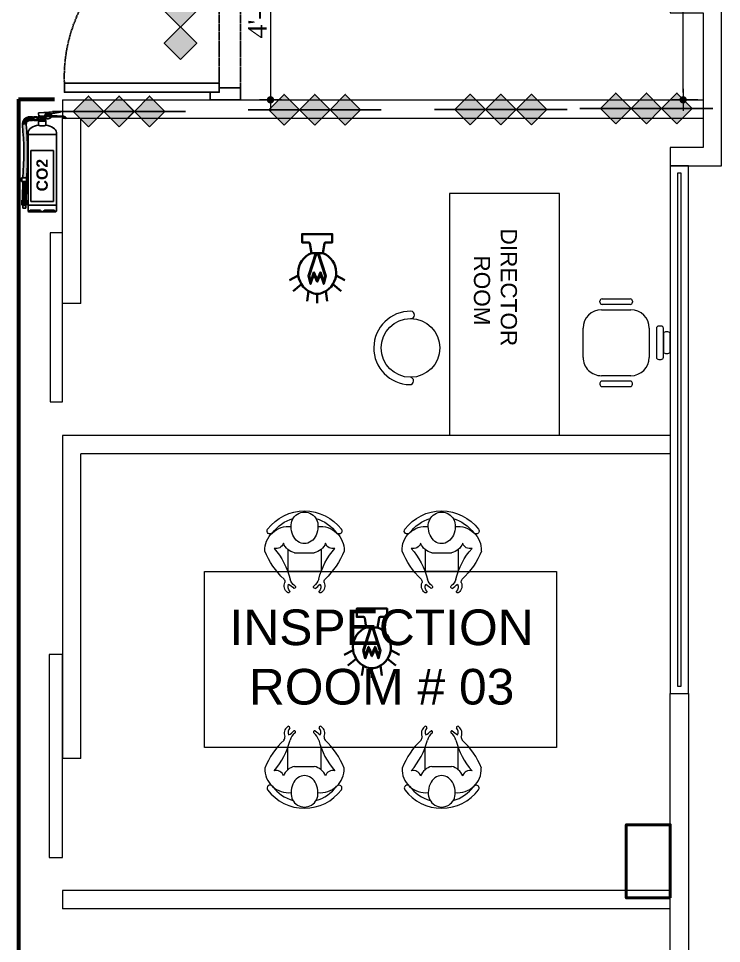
# Model space of a CAD drawing. Header units: inches. Extents: x -250485 to 735580, y -140410 to 288049.
# Drawn here: x 32628.6 to 32820.4, y 21334.3 to 21586.6 of the extents above; entities that cross this region are included whole.
import ezdxf

# ---------------------------------------------------------------- set-up
doc = ezdxf.new("R2010")
doc.units = ezdxf.units.IN
doc.header["$MEASUREMENT"] = 0
doc.header["$PDMODE"] = 35
doc.linetypes.add('DASH', pattern=[0.35, 0.25, -0.1])
doc.layers.get('0').update_dxf_attribs({"lineweight": 0})
doc.layers.get('Defpoints').update_dxf_attribs({"lineweight": 0})
for name, color, linetype, lineweight in [('A column', 106, 'Continuous', 40), ('A window', 150, 'Continuous', 0), ('coloum', 220, 'Continuous', 0), ('Emergency Light', 251, 'Continuous', 15), ('FURNITURE', 144, 'Continuous', 0), ('Layer1', 134, 'Continuous', 0), ('MAN', 215, 'Continuous', 0), ('sheet', 7, 'Continuous', 15), ('wall', 7, 'Continuous', 0)]:
    doc.layers.add(name, color=color, linetype=linetype, lineweight=lineweight)
for name, color, linetype in [('bp door', 40, 'Continuous'), ('fire rated wall', 7, 'Continuous'), ('FIREACC', 30, 'Continuous'), ('OUTSIDE', 253, 'Continuous')]:
    doc.layers.add(name, color=color, linetype=linetype)
doc.styles.add('REG', font='times.ttf')
doc.styles.get("Standard").update_dxf_attribs({"font": 'arialbd.ttf', "height": 24})
doc.styles.add('style1', font='arial.ttf')
doc.dimstyles.new('Dim-Pres', dxfattribs={"dimtxt": 5.5, "dimasz": 2, "dimexe": 1.5, "dimexo": 1.5, "dimgap": 1, "dimtad": 3, "dimdec": 0, "dimzin": 3, "dimdsep": 46, "dimlunit": 4, "dimtxsty": 'REG', "dimblk": 'point', "dimcen": 2, "dimclrd": 256, "dimclre": 256, "dimclrt": 7, "dimadec": 0, "dimazin": 0, "dimtfac": 0.75, "dimtdec": 0, "dimtmove": 1, "dimatfit": 3, "dimldrblk": 'point', "dimfxl": 0, "dimtolj": 1, "dimtzin": 0, "dimlwd": -1, "dimlwe": -1, "dimarcsym": 1})

# ---------------------------------------------------------------- blocks, each defined once
blk = doc.blocks.new('A$C0D471ECC')
at = {"layer": 'A window', "ltscale": 30, "elevation": 0.3}
blk.add_lwpolyline([(-50.51, 36.74), (-50.51, 31.74), (93.49, 31.74), (93.49, 36.74), (-50.51, 36.74)], dxfattribs=at)
blk.add_lwpolyline([(-48.51, 34.74), (-48.51, 33.74), (91.49, 33.74), (91.49, 34.74)], close=True, dxfattribs=at)
blk = doc.blocks.new('A$C0A385B62')
at = {"layer": 'MAN'}
for p, q in [((12.8, 13.8), (5.25, 13.8)), ((5.25, 8.74), (5.25, 13.8)), ((12.8, 8.74), (12.8, 13.8)), ((6.78, 9.5), (11.27, 9.5))]:
    blk.add_line(p, q, dxfattribs=at)
for centre, major_axis, ratio, start_param, end_param in [((6.29, 17.03), (1.33, -1.33), 1, 3.011756, 4.336791), ((5.39, 18.34), (0.213, 0.213), 1, -0.990366, 1.743844), ((6.72, 17.29), (1.01, 1.01), 1, 1.590737, 2.798433), ((3.04, 20.88), (3.42, 3.42), 1, 4.442782, 4.759624), ((8.74, 14.62), (2.19, -2.19), 1, 3.016096, 3.635716), ((6.68, 17.32), (0.22, -0.22), 1, 6.040082, 8.853084), ((11.37, 17.32), (0.22, 0.22), 1, 0.571694, 3.384696), ((9.31, 14.62), (2.19, 2.19), 1, -0.494124, 0.125496), ((53.03, 68.46), (46.44, -46.44), 1, 4.811956, 4.835194), ((12.66, 18.34), (0.213, -0.213), 1, 1.397749, 4.131959), ((11.33, 17.29), (1.01, 1.01), 1, -1.227636, -0.01994), ((11.76, 17.03), (1.33, 1.33), 1, -1.195198, 0.129837), ((16.26, 2.74), (12.33, 12.33), 1, 1.534761, 1.981495), ((-10.84, 19.76), (12.13, 12.13), 1, -1.500161, -1.035997), ((3.52, 16.15), (0.744, -0.744), 1, 0.12019, 0.903179), ((28.88, 19.76), (12.13, 12.13), 1, 2.606793, 3.070957), ((14.53, 16.15), (0.744, 0.744), 1, 2.238414, 3.021402), ((1.82, 2.74), (12.33, 12.33), 1, -0.410698, 0.036036), ((5.41, 8.93), (3.82, -3.82), 1, 3.892704, 5.607304), ((2.59, 6.86), (1.22, 1.22), 1, -0.491791, 1.062111), ((7.56, 5.99), (2.55, 2.55), 1, 1.002801, 1.964608), ((10.49, 5.99), (2.55, 2.55), 1, -0.393812, 0.567995), ((12.64, 8.93), (3.82, 3.82), 1, 3.82371, 5.532074), ((15.46, 6.86), (1.22, -1.22), 1, 2.079482, 3.633383), ((9.04, 3.6), (0, 3.84), 0.793116, 4.700072, 7.865366), ((1.21, 4.56), (0.486, -0.486), 1, 1.452986, 4.552069), ((9.06, 10.51), (6.48, -6.48), 1, 4.573278, 5.207423), ((9.03, 10.51), (6.48, -6.48), 1, 5.787108, 6.421253), ((16.87, 4.58), (0.475, 0.475), 1, -1.432729, 1.708864), ((9.03, 10.51), (7.43, 7.43), 1, 3.004593, 4.850456), ((9.04, 3.33), (2.16, -2.16), 1, 3.851468, 7.14293)]:
    blk.add_ellipse(centre, major_axis=major_axis, ratio=ratio, start_param=start_param, end_param=end_param, dxfattribs=at)
blk = doc.blocks.new('A$C2FFA6C9D')
at = {"layer": 'FURNITURE'}
blk.add_circle((0, -8), 8, dxfattribs=at)
for centre, radius, start, end in [((-9, -7.87), 1, 359.17, 179.17), ((9, -8.13), 1, 359.17, 179.17), ((0, -8), 10, 179.17, 359.17)]:
    blk.add_arc(centre, radius, start, end, dxfattribs=at)
blk = doc.blocks.new('A$C28A26137')
at = {"layer": 'FURNITURE'}
for p, q in [((2.33, 0), (-2.33, 0)), ((-4.54, -2.47), (-4.54, -3.14)), ((3.94, -1.87), (-3.94, -1.87)), ((-2.93, -0.6), (-2.93, -1.27)), ((-2.33, -1.87), (2.33, -1.87)), ((2.93, -1.27), (2.93, -0.6)), ((4.54, -3.14), (4.54, -2.47)), ((-3.94, -3.74), (3.94, -3.74)), ((-4, -5.74), (4, -5.74)), ((-11.95, -18.57), (-11.95, -10.91)), ((-11.35, -10.31), (-11.07, -10.31)), ((-10.47, -10.91), (-10.47, -18.57)), ((-9, -18.74), (-9, -10.74)), ((9, -10.74), (9, -18.74)), ((10.47, -10.91), (10.47, -18.57)), ((11.35, -10.31), (11.07, -10.31)), ((11.95, -18.57), (11.95, -10.91)), ((-11.07, -19.17), (-11.35, -19.17)), ((11.07, -19.17), (11.35, -19.17)), ((4, -23.74), (-4, -23.74))]:
    blk.add_line(p, q, dxfattribs=at)
for centre, radius, start, end in [((-3.94, -2.47), 0.6, 90, 180), ((-2.33, -0.6), 0.6, 90, 180), ((-2.33, -1.27), 0.6, 180, 270), ((2.33, -0.6), 0.6, 0, 90), ((2.33, -1.27), 0.6, 270, 0), ((3.94, -2.47), 0.6, 0, 90), ((-3.94, -3.14), 0.6, 180, 270), ((3.94, -3.14), 0.6, 270, 0), ((-4, -10.74), 5, 90, 180), ((4, -10.74), 5, 0, 90), ((-11.35, -10.91), 0.6, 90, 180), ((-11.07, -10.91), 0.6, 0, 90), ((11.07, -10.91), 0.6, 90, 180), ((11.35, -10.91), 0.6, 0, 90), ((-11.35, -18.57), 0.6, 180, 270), ((-11.07, -18.57), 0.6, 270, 0), ((-4, -18.74), 5, 180, 270), ((4, -18.74), 5, 270, 0), ((11.07, -18.57), 0.6, 180, 270), ((11.35, -18.57), 0.6, 270, 0)]:
    blk.add_arc(centre, radius, start, end, dxfattribs=at)
blk = doc.blocks.new('fddfgdgfsg')
at = {"ltscale": 100000}
h = blk.add_hatch(color=1, dxfattribs=at)
h.paths.add_polyline_path([(2091.9, -12378.98), (2096.33, -12383.41), (2100.73, -12379), (2100.72, -12378.98), (2100.73, -12378.97), (2096.32, -12374.56)])
h.paths.add_polyline_path([(2105.14, -12383.41), (2109.56, -12378.98), (2105.14, -12374.56), (2100.73, -12378.97), (2100.75, -12378.98), (2100.73, -12379)])
at = {"layer": 'bp door', "color": 1, "linetype": 'DASH'}
for p, q in [((2117.32, -12362.64, -9.7), (2072.61, -12362.64, -9.7)), ((2072.61, -12368.4, -9.7), (2072.61, -12362.64, -9.7)), ((2117.32, -12368.4, -9.7), (2072.61, -12368.4, -9.7))]:
    blk.add_line(p, q, dxfattribs=at)
at = {"layer": 'bp door', "color": 1, "elevation": -9.7}
for points in [[(2117.32, -12368.4), (2118.55, -12368.4), (2118.55, -12370.87), (2120.61, -12370.87), (2120.61, -12362.64), (2117.32, -12362.64)], [(2116.08, -12410.64), (2118.55, -12410.64), (2118.55, -12368.4), (2116.08, -12368.4)], [(2100.75, -12378.98), (2096.32, -12374.56), (2091.9, -12378.98), (2096.33, -12383.41)], [(2109.56, -12378.98), (2105.14, -12374.56), (2100.72, -12378.98), (2105.14, -12383.41)]]:
    blk.add_lwpolyline(points, close=True, dxfattribs=at)
at = {"layer": 'bp door', "color": 1, "linetype": 'DASH'}
blk.add_arc((2114.39, -12368.89, -9.7), 41.79, 179.3284, 272.3206, dxfattribs=at)
blk = doc.blocks.new('bfg')
at = {"layer": 'fire rated wall'}
h = blk.add_hatch(color=1, dxfattribs=at)
h.dxf.hatch_style = 1
h.paths.add_polyline_path([(9432308.67, -5613534.51), (9432321.43, -5613547.26), (9432334.18, -5613534.51)])
h.paths.add_polyline_path([(9432334.18, -5613534.51), (9432321.43, -5613521.75), (9432308.67, -5613534.51)])
h.paths.add_polyline_path([(9432334.18, -5613534.51), (9432359.68, -5613534.51), (9432346.93, -5613521.75)])
h.paths.add_polyline_path([(9432334.18, -5613534.51), (9432346.93, -5613547.26), (9432359.68, -5613534.51)])
at = {"layer": 'fire rated wall', "color": 1, "elevation": 0}
for points in [[(9432321.43, -5613547.26), (9432334.18, -5613534.51), (9432321.43, -5613521.75), (9432308.67, -5613534.51)], [(9432346.93, -5613547.26), (9432359.68, -5613534.51), (9432346.93, -5613521.75), (9432334.18, -5613534.51)]]:
    blk.add_lwpolyline(points, close=True, dxfattribs=at)
blk.add_lwpolyline([(9432291.67, -5613534.51), (9432376.69, -5613534.51)], dxfattribs=at)
blk = doc.blocks.new('3HR RATE')
at = {"layer": 'fire rated wall', "xscale": 1.292997314696549, "yscale": 1.292997314696549, "zscale": 1.292997314696549}
for p in [(-12191616.17, 7245476.71), (-12191583.19, 7245476.71)]:
    blk.add_blockref('bfg', p, dxfattribs=at)
blk = doc.blocks.new('dot')
at = {"color": 4}
for p, q in [((0, 1.5), (0, -1.5)), ((-1.5, 0), (1.5, 0))]:
    blk.add_line(p, q, dxfattribs=at)
at = {"color": 6, "const_width": 0.5}
blk.add_lwpolyline([(-0.25, 0, 1), (0.25, 0, 1)], format="xyb", close=True, dxfattribs=at)
blk = doc.blocks.new('point')
blk.add_blockref('dot', (0, 0))
blk = doc.blocks.new('*D547')
at = {"layer": 'Defpoints', "color": 0, "ltscale": 30, "transparency": 16777216}
for p in [(32689.16, 21612.43), (32689.16, 21564.43), (32697.38, 21564.43)]:
    blk.add_point(p, dxfattribs=at)
at = {"layer": 'Layer1', "ltscale": 30, "transparency": 16777216}
for p, q in [((32693.38, 21612.43), (32698.88, 21612.43)), ((32697.38, 21610.43), (32697.38, 21566.43)), ((32693.38, 21564.43), (32698.88, 21564.43))]:
    blk.add_line(p, q, dxfattribs=at)
at = {"layer": 'Layer1', "ltscale": 30, "transparency": 16777216, "xscale": 2, "yscale": 2, "zscale": 2}
for p, rotation in [((32697.38, 21612.43), 90), ((32697.38, 21564.43), 270)]:
    blk.add_blockref('point', p, dxfattribs=dict(at, rotation=rotation))
at = {"layer": 'Layer1', "color": 7, "ltscale": 30, "transparency": 16777216, "insert": (32693.83, 21588.43), "char_height": 5, "attachment_point": 5, "rotation": 90, "style": 'REG'}
blk.add_mtext('\\A1;4\'-0"', dxfattribs=at)
blk = doc.blocks.new('*D565')
at = {"layer": 'Defpoints', "color": 0, "ltscale": 30, "transparency": 16777216}
for p in [(32809.93, 21671.18), (32815.41, 21671.18), (32815.41, 21564.43)]:
    blk.add_point(p, dxfattribs=at)
at = {"layer": 'Layer1', "ltscale": 30, "transparency": 16777216}
for p, q in [((32813.91, 21671.18), (32808.43, 21671.18)), ((32809.93, 21566.43), (32809.93, 21669.18)), ((32813.91, 21564.43), (32808.43, 21564.43))]:
    blk.add_line(p, q, dxfattribs=at)
at = {"layer": 'Layer1', "ltscale": 30, "transparency": 16777216, "xscale": 2, "yscale": 2, "zscale": 2}
for p, rotation in [((32809.93, 21671.18), 90), ((32809.93, 21564.43), 270)]:
    blk.add_blockref('point', p, dxfattribs=dict(at, rotation=rotation))
at = {"layer": 'Layer1', "color": 7, "ltscale": 30, "transparency": 16777216, "insert": (32806.38, 21617.8), "char_height": 5, "attachment_point": 5, "rotation": 90, "style": 'REG'}
blk.add_mtext('\\A1;8\'-11"', dxfattribs=at)
blk = doc.blocks.new('A$C16DB04AD')
at = {"layer": 'Emergency Light', "color": 154, "lineweight": 30}
for p, q in [((-6.54, -14.39), (-9.59, -15.98)), ((6.54, -14.39), (9.59, -15.98)), ((-5.43, -17.4), (-8.33, -19.77)), ((5.43, -17.4), (8.33, -19.77)), ((-2.95, -19.78), (-3.46, -23.22)), ((0, -20.7), (0, -24)), ((2.95, -19.78), (3.46, -23.22))]:
    blk.add_line(p, q, dxfattribs=at)
blk.add_lwpolyline([(-2, -6.57), (-2.49, -3.28, 0.371278), (-2.94, -2.89), (-5.25, -2.89), (-5.25, 0), (5.25, 0), (5.25, -2.89), (2.94, -2.89, 0.371278), (2.49, -3.28), (2, -6.57)], format="xyb", dxfattribs=at)
at = {"layer": 'Emergency Light', "color": 1, "lineweight": 30}
blk.add_lwpolyline([(-0.43, -6.57), (-3.01, -14.48), (-2.28, -17.27), (-1.1, -13.91), (0, -16.5), (1.1, -13.91), (2.28, -17.27), (3.01, -14.48), (0.43, -6.57)], dxfattribs=at)
blk.add_lwpolyline([(0.43, -7.28, 0.690361), (-0.43, -7.28), (-2.75, -14.5), (-2.25, -16.42), (-1.12, -13.21), (0, -15.86), (1.12, -13.21), (2.25, -16.42), (2.75, -14.5), (0.43, -7.28)], format="xyb", dxfattribs=at)
at = {"layer": 'Emergency Light', "color": 154, "lineweight": 30}
blk.add_lwpolyline([(-2.02, -6.58), (2, -6.57)], dxfattribs=at)
for centre, radius, start, end in [((0.78, -13.41), 7.38, 112.0671, 245.9767), ((-0.78, -13.41), 7.38, 294.0233, 67.9329), ((0, -15.96), 4.74, 241.9689, 298.0311)]:
    blk.add_arc(centre, radius, start, end, dxfattribs=at)
blk = doc.blocks.new('*U196')
at = {"layer": 'OUTSIDE', "linetype": 'Continuous'}
for points in [[(-85.3, 498), (-100.1, 481.8), (-46.6, 485.8)], [(-64.2, 504), (-85.3, 498), (-52.4, 503.4)], [(-52.4, 503.4), (-85.3, 498), (-46.6, 502.2)], [(-43.2, 502.2), (-85.3, 498), (-43.2, 485.8)], [(-85.3, 498), (-43.2, 502.2), (-46.6, 502.2)], [(-85.3, 498), (-46.6, 485.8), (-43.2, 485.8)], [(-52.4, 503.4), (-58.3, 504), (-64.2, 504)], [(-100.1, 481.8), (-104.2, 460.2), (-78.9, 477.6)], [(-78.9, 477.6), (-104.2, 460.2), (-84.3, 462.4)], [(-84.3, 462.4), (-104.2, 460.2), (-76.6, 321.2)], [(-104.2, 460.2), (-96.6, 320.1), (-76.6, 321.2)], [(-46.6, 485.8), (-100.1, 481.8), (-64, 484)], [(-64, 484), (-100.1, 481.8), (-78.9, 477.6)], [(-46.6, 485.8), (-64, 484), (-52.4, 484.6)], [(-52.4, 484.6), (-64, 484), (-58.3, 484)], [(-96.6, 320.1), (-102.4, 180), (-82.5, 180)], [(-76.6, 321.2), (-96.6, 320.1), (-82.5, 180)], [(-82, 160), (-102.8, 111), (-82.8, 111)], [(-102, 160), (-102.8, 111), (-82, 160)], [(-102.8, 111), (-104.2, 62), (-84.2, 62)], [(-82.8, 111), (-102.8, 111), (-84.2, 62)]]:
    blk.add_solid(points, dxfattribs=at)
blk = doc.blocks.new('*U195')
at = {"layer": 'OUTSIDE', "linetype": 'Continuous'}
for points in [[(0.4, 499.9), (0, 488.3), (0.9, 485.5)], [(0.8, 499.9), (0.4, 499.9), (0.9, 485.5)], [(0.9, 499.9), (0.8, 499.9), (0.9, 485.5)], [(0.9, 499.9), (0.9, 485.5), (1.7, 488.3)], [(1.2, 499.9), (0.9, 499.9), (1.7, 488.3)], [(0, 488.3), (-0.7, 487.2), (0.9, 485.5)], [(-0.7, 487.2), (-0.3, 486), (0.9, 485.5)], [(1.7, 488.3), (0.9, 485.5), (2.4, 487.2)], [(2.4, 487.2), (0.9, 485.5), (2, 486)]]:
    blk.add_solid(points, dxfattribs=at)
blk = doc.blocks.new('CO2')
at = {"layer": 'FIREACC', "color": 31}
for p, q in [((-39657, 31717.2), (-39568.9, 31723.6)), ((-39657, 31717.2), (-39655.8, 31701.2)), ((-39630.5, 31701.2), (-39655.9, 31701.2)), ((-39655.9, 31685.2), (-39655.9, 31701.2)), ((-39655.3, 31701.2), (-39655.7, 31707.1)), ((-39651.6, 31705.1), (-39631.2, 31704)), ((-39651.5, 31703.5), (-39651.6, 31705.1)), ((-39651.6, 31702.6), (-39630.7, 31701.9)), ((-39630.7, 31704), (-39626.1, 31703.7)), ((-39630.2, 31701.9), (-39604.6, 31701.1)), ((-39628.1, 31701.2), (-39630, 31701.2)), ((-39628.1, 31697.8), (-39628.1, 31701.2)), ((-39628.1, 31685.2), (-39628.1, 31697.1)), ((-39623.8, 31709.3), (-39623.6, 31706.3)), ((-39623.7, 31707.7), (-39603.7, 31706.7)), ((-39621.8, 31711.8), (-39606.4, 31714)), ((-39605.9, 31714.1), (-39564.7, 31719.9)), ((-39604.2, 31701.1), (-39557.5, 31699.5)), ((-39603.3, 31706.6), (-39552.1, 31703.9)), ((-39658, 31682), (-39626, 31682)), ((-39658, 31682), (-39658, 31666)), ((-39657.2, 31685.2), (-39626.8, 31685.2)), ((-39657.2, 31683.6), (-39657.2, 31682)), ((-39657.2, 31683.6), (-39626.8, 31683.6)), ((-39626.8, 31683.6), (-39626.8, 31682)), ((-39626, 31682), (-39626, 31666)), ((-39702, 31633.6), (-39702, 31300.6)), ((-39582, 31633.6), (-39582, 31300.6)), ((-39655.3, 31305.6), (-39691, 31305.6)), ((-39628.7, 31305.6), (-39593.9, 31305.6))]:
    blk.add_line(p, q, dxfattribs=at)
for centre, radius in [((-39653.4, 31703.3), 0.818), ((-39642, 31693.2), 8), ((-39642, 31693.2), 7.11)]:
    blk.add_circle(centre, radius, dxfattribs=at)
for centre, radius, start, end in [((-39653.4, 31703.3), 1.96, 184.1612, 4.1612), ((-39626, 31706.1), 2.4, 266.9201, 4.1612), ((-39621.4, 31709.5), 2.4, 97.9905, 184.1612), ((-39568.7, 31719.6), 4, 4.1612, 94.1612), ((-39562.3, 31655.6), 44.2, 59.9746, 83.8066), ((-39555.6, 31687.7), 16.6, 21.9213, 77.9269), ((-39675.9, 31630.6), 26.3, 119.5311, 173.3898), ((-39641.5, 31581.1), 86.5, 100.9999, 123.208), ((-39657.2, 31684.4), 0.8, 90, 270), ((-39626.8, 31684.4), 0.8, 270, 90), ((-39642.5, 31581.1), 86.5, 56.792, 79.0001), ((-39608.1, 31630.6), 26.3, 6.6102, 60.4689), ((-39697.8, 31302.3), 4.51, 202.0814, 252.7663), ((-39699.4, 31302.4), 4.45, 276.3773, 340.9868), ((-39686.5, 31298.3), 9.06, 135.2683, 162.981), ((-39690.5, 31301.8), 3.74, 83.2574, 130.4174), ((-39654.9, 31298.8), 6.79, 39.6417, 93.3999), ((-39642.3, 31305.7), 7.75, 199.8006, 272.52), ((-39641.7, 31305.7), 7.75, 267.48, 340.1994), ((-39629.1, 31298.8), 6.79, 86.6001, 140.3583), ((-39593.5, 31301.8), 3.74, 49.5826, 96.7426), ((-39597.5, 31298.3), 9.06, 17.019, 44.7317), ((-39584.6, 31302.4), 4.45, 199.0132, 263.6227), ((-39586.2, 31302.3), 4.51, 287.2337, 337.9186)]:
    blk.add_arc(centre, radius, start, end, dxfattribs=at)
at = {"layer": 'OUTSIDE', "color": 31}
for p, q in [((-39694.1, 31701.2), (-39689.3, 31701.2)), ((-39677.2, 31701.2), (-39665.8, 31701.2)), ((-39677.2, 31701.2), (-39677.2, 31685.2)), ((-39677.2, 31697.8), (-39665.5, 31697.8)), ((-39677.1, 31698.9), (-39665.5, 31698.9)), ((-39661.2, 31699.5), (-39655.9, 31699.5)), ((-39661.2, 31699.5), (-39661.2, 31686.9)), ((-39661.2, 31695.5), (-39655.9, 31695.5)), ((-39655.8, 31701.2), (-39655.3, 31701.2)), ((-39644.9, 31695), (-39646.8, 31696.2)), ((-39642.7, 31689.4), (-39644.7, 31699.8)), ((-39642.4, 31697.9), (-39642.7, 31688.6)), ((-39642.4, 31697.9), (-39642, 31697.9)), ((-39641.7, 31697.9), (-39642, 31697.9)), ((-39641.7, 31697.9), (-39642, 31697.9)), ((-39641.7, 31697.9), (-39641.3, 31688.6)), ((-39641.3, 31689.4), (-39639.3, 31699.8)), ((-39639.1, 31695), (-39637.2, 31696.2)), ((-39632.4, 31706.4), (-39630.6, 31706.4)), ((-39630.6, 31705.7), (-39632.4, 31705.7)), ((-39677.2, 31688.6), (-39665.5, 31688.6)), ((-39677.2, 31685.2), (-39665.8, 31685.2)), ((-39677.1, 31687.5), (-39665.5, 31687.5)), ((-39661.2, 31690.9), (-39655.9, 31690.9)), ((-39661.2, 31686.9), (-39655.9, 31686.9)), ((-39702, 31626), (-39582, 31626)), ((-39702, 31326), (-39582, 31326)), ((-39699.2, 31298), (-39584.8, 31298))]:
    blk.add_line(p, q, dxfattribs=at)
at = {"layer": 'OUTSIDE', "color": 1}
for p, q in [((-39677.3, 31699.8), (-39679.9, 31699.8)), ((-39694.1, 31685.2), (-39689.3, 31685.2)), ((-39677.3, 31686.6), (-39679.9, 31686.6)), ((-39690, 31557.8), (-39690, 31341.8)), ((-39594, 31557.8), (-39690, 31557.8)), ((-39594, 31341.8), (-39594, 31557.8)), ((-39730, 31442), (-39730, 31426)), ((-39702, 31442), (-39730, 31442)), ((-39702, 31426), (-39730, 31426)), ((-39727.9, 31442), (-39727.9, 31426)), ((-39708, 31442), (-39708, 31426)), ((-39727.7, 31347.6), (-39727.7, 31346)), ((-39708.5, 31347.6), (-39727.7, 31347.6)), ((-39727.2, 31346), (-39727.7, 31346)), ((-39727.7, 31346), (-39727.7, 31328)), ((-39727.2, 31345.9), (-39727.2, 31328)), ((-39721.9, 31346), (-39724.3, 31346)), ((-39724.3, 31345.9), (-39724.3, 31328)), ((-39721.9, 31345.9), (-39721.9, 31328)), ((-39719.3, 31326), (-39719.3, 31346)), ((-39716.9, 31346), (-39719.3, 31346)), ((-39716.9, 31326), (-39716.9, 31346)), ((-39716.9, 31326), (-39716.9, 31346)), ((-39714.2, 31346), (-39711.8, 31346)), ((-39714.2, 31345.9), (-39714.2, 31328)), ((-39711.8, 31345.9), (-39711.8, 31328)), ((-39708.9, 31346), (-39708.5, 31346)), ((-39708.9, 31345.9), (-39708.9, 31328)), ((-39708.5, 31347.6), (-39708.5, 31346)), ((-39708.5, 31346), (-39708.5, 31328)), ((-39690, 31341.8), (-39594, 31341.8)), ((-39710.1, 31326), (-39726.1, 31326)), ((-39724.9, 31325), (-39724.9, 31326)), ((-39724.9, 31325), (-39711.3, 31325)), ((-39724.3, 31325), (-39724.3, 31314)), ((-39724.3, 31324.1), (-39711.8, 31324.1)), ((-39711.8, 31314), (-39724.3, 31314)), ((-39711.8, 31325), (-39711.8, 31314)), ((-39711.3, 31325), (-39711.3, 31326))]:
    blk.add_line(p, q, dxfattribs=at)
at = {"layer": 'OUTSIDE', "color": 31}
for centre, radius, start, end in [((-39694, 31669), 32.2, 90.1556, 185.0263), ((-39666, 31693.8), 7.45, 50.2127, 88.8117), ((-39665.6, 31700.9), 1.98, 271.9881, 358.9526), ((-39667.9, 31693.2), 5.13, 297.4534, 62.5466), ((-39642, 31693.2), 5.65, 115.6308, 148.0837), ((-39642, 31693.2), 3.41, 125.5003, 148.0837), ((-39642, 31693.2), 3.41, 31.9163, 54.4997), ((-39642, 31693.2), 5.65, 31.9163, 64.3692), ((-39632.4, 31706), 0.343, 90, 270), ((-39617.3, 31705.9), 14, 181.0255, 178.2204), ((-39617.3, 31705.9), 13.6, 181.0585, 178.1631), ((-39630.6, 31706), 0.343, 270, 90), ((-40885.3, 31546.6), 1165.4, 354.8506, 5.8887), ((-39694, 31669), 16.2, 90.3251, 183.7727), ((-40874.1, 31547.2), 1170.2, 354.8444, 5.9227), ((-39691.3, 31730.2), 45.1, 272.4836, 284.5448), ((-39666, 31692.6), 7.45, 271.1883, 309.7873), ((-39665.6, 31685.5), 1.98, 1.0474, 88.0119), ((-39644.1, 31689.8), 27.6, 239.6837, 274.3046), ((-39642, 31687.6), 1.22, 124.6063, 55.8009), ((-39639.5, 31687.9), 25.7, 264.3962, 301.6155)]:
    blk.add_arc(centre, radius, start, end, dxfattribs=at)
at = {"layer": 'OUTSIDE', "color": 1}
for centre, radius, start, end in [((-39691.3, 31656.2), 45.1, 75.4552, 87.5164), ((-42910.4, 31458.9), 3186.3, 357.9975, 359.4077), ((-42910.4, 31458.9), 3202.3, 358.0075, 359.4106), ((-39724.8, 31328.7), 2.97, 192.2541, 244.019), ((-39724.3, 31328.7), 2.97, 192.2541, 244.019), ((-39721.4, 31328.7), 2.97, 192.2541, 244.019), ((-39719, 31328.7), 2.97, 192.2541, 244.019), ((-39717.1, 31328.7), 2.97, 295.981, 347.7459), ((-39714.7, 31328.7), 2.97, 295.981, 347.7459), ((-39711.8, 31328.7), 2.97, 295.981, 347.7459), ((-39711.4, 31328.7), 2.97, 295.981, 347.7459)]:
    blk.add_arc(centre, radius, start, end, dxfattribs=at)
at = {"layer": 'OUTSIDE', "color": 1, "linetype": 'Continuous', "xscale": 0.8000000000029104, "yscale": 0.7999999999992724, "zscale": 0.7999999999999443}
blk.add_blockref('*U196', (-39642.7, 31298), dxfattribs=at)
at = {"layer": 'OUTSIDE', "color": 31, "linetype": 'Continuous', "xscale": 0.8000000000029104, "yscale": 0.7999999999992724, "zscale": 0.7999999999999443}
blk.add_blockref('*U195', (-39642.7, 31298), dxfattribs=at)
at = {"layer": 'sheet', "color": 5, "insert": (-39666.5, 31384.5), "char_height": 48, "width": 165, "attachment_point": 1, "rotation": 90}
blk.add_mtext('{\\C6;CO2}', dxfattribs=at)

msp = doc.modelspace()

# ---------------------------------------------------------------- linework, layer by layer
at = {"layer": 'A column', "color": 7}
msp.add_lwpolyline([(32806.41, 21346.68), (32806.41, 21366.68), (32794.41, 21366.68), (32794.41, 21346.68), (32806.41, 21346.68)], dxfattribs=at)
at = {"layer": 'coloum', "color": 7, "ltscale": 30}
for p, q in [((32640.64, 21564.43), (32640.64, 21559.43)), ((32640.66, 21564.43), (32815.41, 21564.43)), ((32640.66, 21559.43), (32815.41, 21559.43)), ((32640.66, 21508.88), (32640.66, 21559.43)), ((32645.66, 21508.88), (32645.66, 21559.43)), ((32645.66, 21508.88), (32640.66, 21508.88)), ((32806.41, 21472.88), (32640.66, 21472.88)), ((32640.66, 21472.88), (32640.66, 21467.88)), ((32640.66, 21467.88), (32640.66, 21384.73)), ((32645.66, 21384.73), (32645.66, 21467.88)), ((32806.41, 21467.88), (32645.66, 21467.88)), ((32645.66, 21384.73), (32640.66, 21384.73)), ((32640.66, 21348.73), (32640.66, 21343.73)), ((32806.41, 21348.73), (32640.66, 21348.73)), ((32640.66, 21348.73), (32640.66, 21343.73)), ((32806.41, 21348.73), (32645.66, 21348.73)), ((32806.41, 21343.73), (32640.66, 21343.73)), ((32806.41, 21343.73), (32640.66, 21343.73))]:
    msp.add_line(p, q, dxfattribs=at)
at = {"layer": 'coloum', "color": 7}
for p, q in [((32776.19, 21538.88), (32746.19, 21538.88)), ((32746.19, 21538.88), (32746.19, 21472.88)), ((32776.19, 21472.88), (32776.19, 21538.88))]:
    msp.add_line(p, q, dxfattribs=at)
at = {"layer": 'coloum', "color": 7, "ltscale": 30}
msp.add_lwpolyline([(32815.41, 21551.43), (32806.41, 21551.43), (32806.41, 21546.43), (32820.41, 21546.43), (32820.41, 21617.18), (32815.41, 21617.18), (32815.41, 21606.18), (32806.41, 21606.18), (32806.41, 21588.18), (32815.41, 21588.18), (32815.41, 21551.43)], dxfattribs=at)
for points in [[(32640.66, 21528.13), (32637.28, 21528.13), (32637.28, 21482.02), (32640.66, 21482.02)], [(32640.66, 21413.11), (32637.04, 21413.11), (32637.04, 21357.69), (32640.66, 21357.69)], [(32806.41, 21402.43), (32811.41, 21402.43), (32811.41, 21309.93), (32806.41, 21309.93)]]:
    msp.add_lwpolyline(points, close=True, dxfattribs=at)
at = {"layer": 'coloum', "color": 7, "lineweight": 13}
msp.add_lwpolyline([(32775.38, 21435.72), (32775.38, 21387.72), (32679.38, 21387.72), (32679.38, 21435.72), (32775.38, 21435.72)], dxfattribs=at)
at = {"layer": 'wall', "color": 75, "lineweight": 53, "ltscale": 100000}
for q in [(32628.64, 21100.43), (32638.44, 21564.57)]:
    msp.add_line((32628.64, 21564.57), q, dxfattribs=at)

# ---------------------------------------------------------------- block references
at = {"layer": 'coloum', "color": 7, "ltscale": 30, "rotation": 270}
msp.add_blockref('A$C0D471ECC', (32774.67, 21495.92, -0.3), dxfattribs=at)
at = {"layer": 'coloum', "color": 7, "lineweight": 13, "rotation": 270}
for name, p in [('A$C28A26137', (32806.41, 21498.16)), ('A$C2FFA6C9D', (32743.55, 21496.73))]:
    msp.add_blockref(name, p, dxfattribs=at)
at = {"layer": 'coloum', "color": 7, "lineweight": 13, "xscale": -1.199999999997089, "yscale": 1.199999999997089, "zscale": 1.199999999999999, "rotation": 180}
for p in [(32695.81, 21452.28), (32733.24, 21452.28)]:
    msp.add_blockref('A$C0A385B62', p, dxfattribs=at)
at = {"layer": 'coloum', "color": 7, "lineweight": 13, "xscale": 1.199999999997089, "yscale": 1.199999999997089, "zscale": 1.200000000000045}
for p in [(32695.81, 21371.16), (32733.24, 21371.16)]:
    msp.add_blockref('A$C0A385B62', p, dxfattribs=at)
at = {"layer": 'Emergency Light', "lineweight": 30, "xscale": 0.7868064756185049, "yscale": 0.7868064756185049, "zscale": 0.7868064756213451}
for p in [(32710.11, 21527.79), (32725.03, 21425.63)]:
    msp.add_blockref('A$C16DB04AD', p, dxfattribs=at)
at = {"layer": 'Layer1', "rotation": 270}
msp.add_blockref('fddfgdgfsg', (45051.8, 23685.03, 9.7), dxfattribs=at)
at = {"layer": 'Layer1', "xscale": 0.2533935670508072, "yscale": 0.2533935670526262, "zscale": 0.2533935670521235}
for p in [(31598.79, 24807.26), (31649.56, 24807.31), (31689.26, 24807.64), (31545.41, 24806.82)]:
    msp.add_blockref('3HR RATE', p, dxfattribs=at)
at = {"layer": 'wall', "color": 1, "lineweight": 53, "xscale": 0.06433683165232651, "yscale": 0.06433683165232651, "zscale": 0.06433683165094806}
msp.add_blockref('CO2', (35185.54, 19520.26), dxfattribs=at)

# ---------------------------------------------------------------- texts
at = {"layer": 'coloum', "color": 7, "insert": (32752.81, 21513.26), "char_height": 4.4, "width": 273.1485, "attachment_point": 8, "rotation": 270, "style": 'style1'}
msp.add_mtext('DIRECTOR\\P ROOM', dxfattribs=at)
at = {"layer": 'coloum', "color": 7, "lineweight": 13, "insert": (32727.68, 21425.38), "char_height": 9.72, "width": 98.0286, "attachment_point": 2, "style": 'style1'}
msp.add_mtext('INSPECTION ROOM # 03', dxfattribs=at)

# ---------------------------------------------------------------- dimensions: what is measured, and where the dimension line sits
at = {"layer": 'Layer1', "ltscale": 30}
for base, p1, p2, picture, middle in [((32809.93, 21671.18), (32815.41, 21564.43), (32815.41, 21671.18), '*D565', (32806.38, 21617.8)), ((32697.38, 21564.43), (32689.16, 21612.43), (32689.16, 21564.43), '*D547', (32693.83, 21588.43))]:
    dim = msp.add_linear_dim(base=base, p1=p1, p2=p2, angle=90, dimstyle='Dim-Pres', override={"dimtxt": 5, "dimfxl": 4, "dimfxlon": 1}, dxfattribs=at)
    dim.commit()
    dim.dimension.update_dxf_attribs({"geometry": picture, "text_midpoint": middle})

doc.saveas('drawing.dxf')
